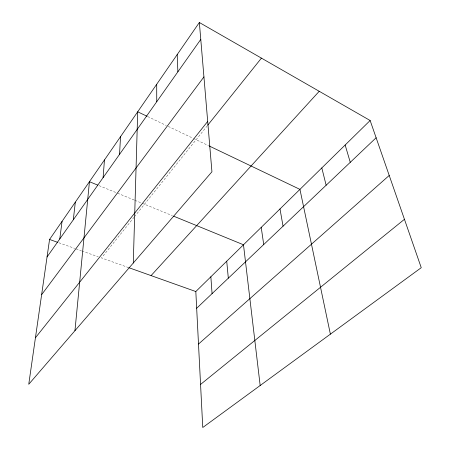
<?xml version="1.0" encoding="UTF-8"?>
<svg xmlns="http://www.w3.org/2000/svg" width="450" height="450" viewBox="0 0 450 450"><rect width="100%" height="100%" fill="white"/><g stroke="black" fill="none" stroke-linecap="round" stroke-linejoin="round"><path stroke-width="0.34" stroke-dasharray="2.25 1.69" d="M134.066 217.237L101.486 257.946L128.064 267.407M134.499 216.697L206.865 126.293M58.826 242.747L74.694 248.4M76.016 248.873L81.242 250.734M81.894 250.965L98.218 256.781M99.011 185.625L116.252 192.679M117.529 193.202L134.207 200.031M134.854 200.295L172.395 215.668M147.656 116.556L166.331 125.488M168.21 126.383L192.943 138.212M193.573 138.516L208.597 145.699"/><path stroke-width="0.67" d="M133.284 263.014L137.7 111.797L147.037 116.258M119.548 154.35L120.521 136.676M103.095 177.632L104.468 159.93M74.948 330.694L89.438 181.704L97.734 185.102M73.305 219.791L75.33 202.14M59.777 238.933L62.061 221.349M199.35 22.5L49.568 239.451L28.749 384.283L211.939 171.771L199.35 22.5L370.136 120.504L421.251 267.694L202.764 427.5L195.817 291.538L370.136 120.504M47.053 256.944L200.773 39.403M41.625 294.694L203.934 76.894M35.438 337.759L207.692 121.421M207.726 125.218L261.433 58.123M151.076 275.602L319.219 91.288M196.672 308.256L376.127 137.751M198.501 344.059L389.222 175.466M200.565 384.429L404.449 219.308M49.568 239.451L57.499 242.28M128.722 267.643L195.817 291.538M173.672 216.191L243.484 244.772L260.168 385.515M209.222 145.997L299.942 189.377L330.384 334.153M345.156 145.013L350.263 162.321M321.812 167.923L326.137 185.243M280.001 208.941L283.044 226.192M261.214 227.374L263.722 244.553M226.727 261.214L228.319 278.184M210.859 276.778L212.068 293.631M177.199 54.585L177.874 71.809M156.707 84.263L156.746 101.711"/></g></svg>
